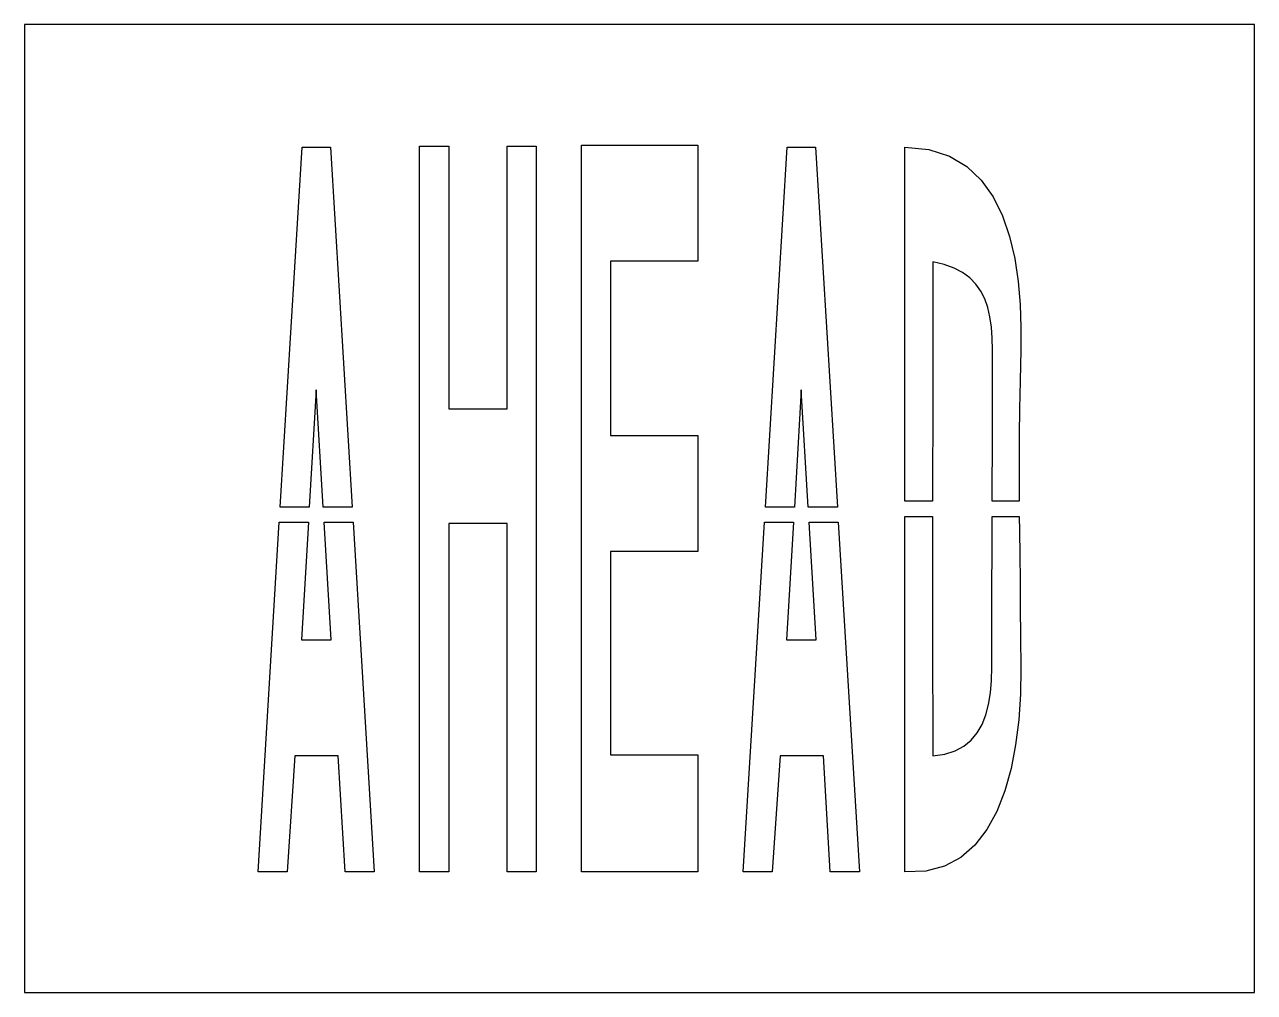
# Model space of a CAD drawing. Extents: x 0 to 61, y 0 to 48.
import ezdxf

# ---------------------------------------------------------------- set-up
doc = ezdxf.new("R2010")
doc.units = 0
doc.layers.add('CUT', color=7, linetype='Continuous')
doc.layers.add('OUTSIDE', color=1, linetype='Continuous')

msp = doc.modelspace()

# ---------------------------------------------------------------- linework, layer by layer
at = {"layer": 'CUT'}
for points in [[(13.7672, 41.919), (15.1748, 41.919), (16.2511, 24.0664), (14.8067, 24.0664), (14.4584, 29.8878), (14.1186, 24.0664), (12.6801, 24.0664)], [(23.9336, 28.9482), (23.9336, 41.9694), (25.3772, 41.9694), (25.3772, 5.973), (23.9336, 5.973), (23.9336, 23.2494), (21.0392, 23.2494), (21.0392, 5.973), (19.592, 5.973), (19.592, 41.9694), (21.0392, 41.9694), (21.0392, 28.9482)], [(29.0672, 27.627), (33.3908, 27.627), (33.3908, 21.867), (29.0672, 21.867), (29.0672, 11.787), (33.3908, 11.787), (33.3908, 5.973), (27.6272, 5.973), (27.6272, 42.027), (33.3908, 42.027), (33.3908, 36.267), (29.0672, 36.267)], [(37.8296, 41.919), (39.2372, 41.919), (40.3135, 24.0664), (38.8691, 24.0664), (38.5208, 29.8878), (38.181, 24.0664), (36.7425, 24.0664)], [(48.8528, 37.4946), (49.112, 36.4002), (49.2812, 35.2662), (49.382, 34.1142), (49.4216, 32.973), (49.4144, 31.8678), (49.3784, 30.3378), (49.3532, 28.9374), (49.3388, 27.6342), (49.3316, 26.403), (49.3316, 25.2186), (49.3343, 24.3562), (47.9943, 24.3562), (47.996, 25.2006), (48.0032, 26.9142), (48.0068, 28.5198), (48.0104, 29.9346), (48.014, 31.0794), (48.014, 31.875), (47.9996, 32.4546), (47.96, 32.9946), (47.8844, 33.4986), (47.7764, 33.9666), (47.6252, 34.395), (47.4272, 34.7838), (47.1788, 35.1294), (46.88, 35.4354), (46.52, 35.7018), (46.1024, 35.9214), (45.6128, 36.0942), (45.0548, 36.2274), (45.0548, 34.1862), (45.0512, 32.145), (45.0476, 30.1038), (45.044, 28.0626), (45.0404, 26.0214), (45.0375, 24.3562), (43.6544, 24.3562), (43.6544, 26.9394), (43.6544, 29.9346), (43.6544, 32.9298), (43.6544, 35.925), (43.6544, 38.9202), (43.6544, 41.9154), (44.846, 41.8074), (45.8684, 41.4798), (46.7324, 40.9614), (47.4524, 40.281), (48.0356, 39.4602), (48.5, 38.5206)], [(13.0184, 5.973), (11.5784, 5.973), (12.6343, 23.3144), (14.0746, 23.3144), (13.7348, 17.493), (15.2, 17.493), (14.8517, 23.3144), (16.2965, 23.3144), (17.342, 5.973), (15.8984, 5.973), (15.56, 11.733), (13.4108, 11.733)], [(37.0808, 5.973), (35.6408, 5.973), (36.6967, 23.3144), (38.137, 23.3144), (37.7972, 17.493), (39.2624, 17.493), (38.9141, 23.3144), (40.3589, 23.3144), (41.4044, 5.973), (39.9608, 5.973), (39.6224, 11.733), (37.4732, 11.733)], [(49.3892, 19.095), (49.4036, 17.6478), (49.4144, 16.0638), (49.3928, 14.7858), (49.31, 13.5186), (49.1552, 12.2838), (48.9284, 11.103), (48.6188, 9.9942), (48.2192, 8.979), (47.7296, 8.079), (47.1392, 7.3086), (46.4408, 6.693), (45.6344, 6.2538), (44.7056, 6.0054), (43.6544, 5.973), (43.6544, 8.9682), (43.6544, 11.9634), (43.6544, 14.9586), (43.6544, 17.9538), (43.6544, 20.949), (43.6544, 23.6042), (45.0361, 23.6042), (45.0332, 21.939), (45.0332, 19.8978), (45.0332, 17.8566), (45.0368, 15.8154), (45.044, 13.7742), (45.0548, 11.733), (45.6452, 11.823), (46.1564, 11.985), (46.5884, 12.2154), (46.9556, 12.5106), (47.2544, 12.8706), (47.492, 13.2882), (47.6792, 13.7598), (47.816, 14.2854), (47.906, 14.8578), (47.96, 15.4734), (47.9816, 16.1322), (47.9708, 16.8234), (47.9708, 17.0754), (47.9744, 17.7738), (47.978, 18.843), (47.9816, 20.1966), (47.9888, 21.7626), (47.9924, 23.4582), (47.9927, 23.6042), (49.3394, 23.6042), (49.346, 22.8858), (49.3604, 21.687), (49.3748, 20.4342)]]:
    msp.add_lwpolyline(points, close=True, dxfattribs=at)
at = {"layer": 'OUTSIDE'}
msp.add_lwpolyline([(0, 0), (61, 0), (61, 48), (0, 48)], close=True, dxfattribs=at)

doc.saveas('drawing.dxf')
